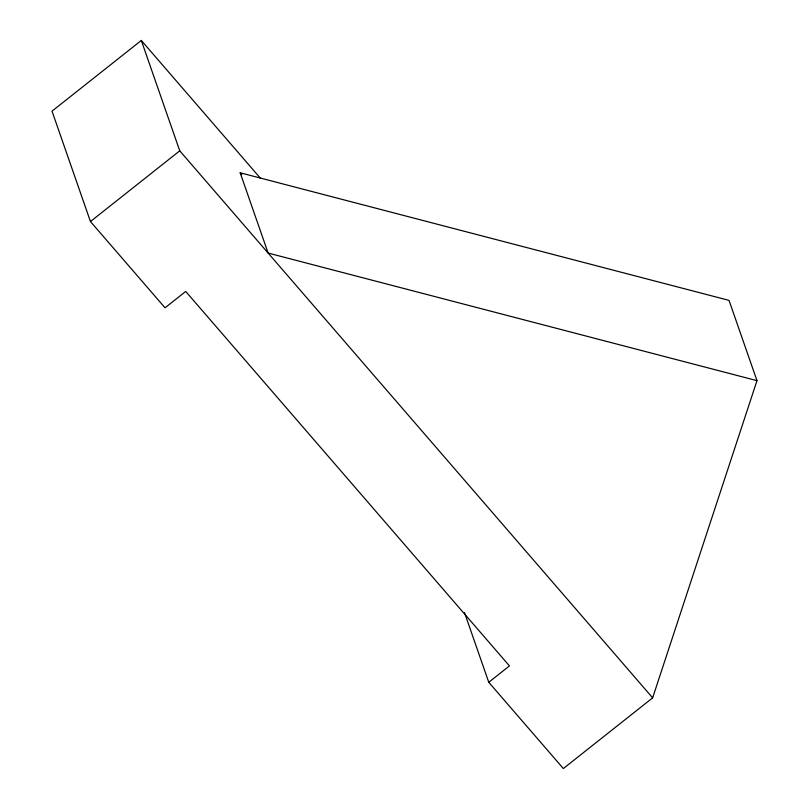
<?xml version="1.0" encoding="UTF-8"?>
<svg xmlns="http://www.w3.org/2000/svg" width="809" height="809" viewBox="0 0 809 809"><rect width="100%" height="100%" fill="white"/><g stroke="black" fill="none" stroke-linecap="round" stroke-linejoin="round"><path stroke-width="1.21" d="M464.518 612.625L488.767 682.28L563.347 768.55L652.641 697.854L756.981 380.655L729.03 300.382L240.172 172.782L268.123 253.055L756.981 380.655M260.154 177.919L141.312 40.45L52.019 111.146L90.456 221.535L165.036 307.804L185.716 291.432L509.448 665.908L488.767 682.28M90.456 221.535L179.75 150.828L141.312 40.45M240.172 172.782L241.82 174.693M179.75 150.828L652.641 697.843"/></g></svg>
